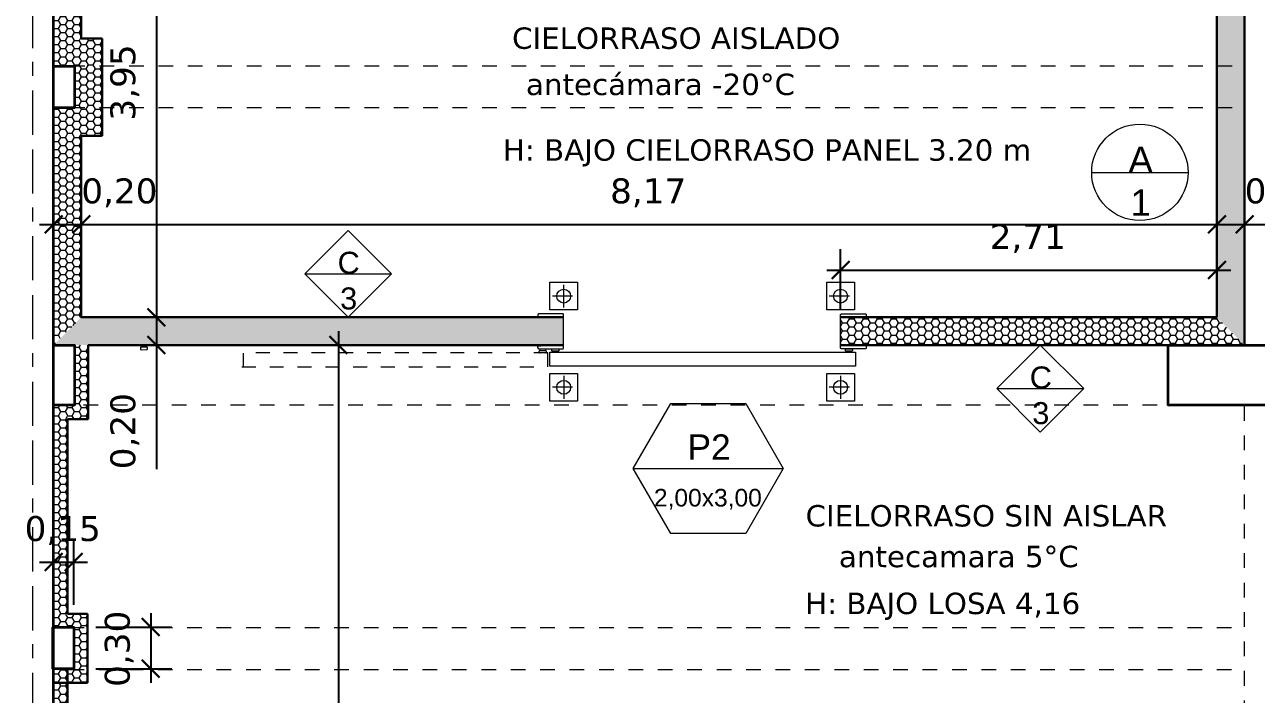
# Model space of a CAD drawing. Header units: metres. Extents: x -16.9 to 45.1, y -12.2 to 64.8.
# Drawn here: x -8.36 to 0.5, y 16.26 to 21.07 of the extents above; entities that cross this region are included whole.
import ezdxf

# ---------------------------------------------------------------- set-up
doc = ezdxf.new("R2010")
doc.units = ezdxf.units.M
doc.header["$LTSCALE"] = 0.508
doc.header["$PDMODE"] = 1
doc.header["$PDSIZE"] = -2
for name, pattern in [('STYLE_01', [0.41664, 0.20828, -0.20836]), ('STYLE_02', [0.694425, 0.48607, -0.208355]), ('STYLE_07', [1.875, 0.625, -0.20828, 0.625, -0.20836, 0.06943, -0.13893]), ('STYLE_11', [0.073819, 0.049213, -0.024606])]:
    doc.linetypes.add(name, pattern=pattern)
doc.layers.get('0').update_dxf_attribs({"lineweight": 18})
for name, color, linetype, lineweight in [('CARPINTERIA', 7, 'Continuous', 13), ('columnas HA', 7, 'Continuous', 35), ('Dimension', 7, 'Continuous', 5), ('Muro cont', 7, 'Continuous', 5), ('Muros', 7, 'Continuous', 35), ('None', 7, 'Continuous', 5), ('panel nuevo', 7, 'Continuous', 30), ('riel', 7, 'Continuous', 20), ('TEXTOTERMINACIONES', 7, 'Continuous', 20)]:
    doc.layers.add(name, color=color, linetype=linetype, lineweight=lineweight)
doc.styles.add('Arial', font='arial.ttf')
doc.styles.add('Verdana', font='verdana.ttf')
doc.dimstyles.new('personal', dxfattribs={"dimtxt": 0.227376, "dimasz": 0.179989, "dimexe": 0.15, "dimexo": 0.159, "dimgap": 0.001, "dimtad": 1, "dimzin": 3, "dimtxsty": 'Arial', "dimblk": 'VW_SLASH', "dimcen": 0, "dimdle": 0.001, "dimazin": 0, "dimtfac": 0.8, "dimtix": 1, "dimtmove": 0, "dimatfit": 0, "dimldrblk": 'VW_CONCAVEFILLED', "dimfxl": 0, "dimfrac": 2, "dimtolj": 1, "dimtzin": 3, "dimarcsym": 0})
pattern_1 = [(0, (0.94279, 11.969912), (0.05022949, 0.029000004), [0.03348633, -0.06697266]), (120, (0.94279, 11.969912), (-0.050229486, 0.029000014), [0.03348633, -0.06697266]), (60, (0.976275, 12.027912), (6e-09, 0.05800002), [0.03348633, -0.06697266])]

# ---------------------------------------------------------------- blocks, each defined once
blk = doc.blocks.new('*D138')
at = {"layer": 'Defpoints', "color": 0, "lineweight": 0, "transparency": 16777216}
for p in [(-8.005, 16.7434), (-7.45, 16.7434), (-8.005, 16.4434)]:
    blk.add_point(p, dxfattribs=at)
at = {"layer": 'Dimension', "color": 0, "lineweight": -2, "transparency": 16777216}
for p, q in [((-7.45, 16.8434), (-7.45, 16.7434)), ((-7.846, 16.7434), (-7.3, 16.7434)), ((-7.45, 16.7434), (-7.45, 16.4434)), ((-7.846, 16.4434), (-7.3, 16.4434)), ((-7.45, 16.4434), (-7.45, 16.3434))]:
    blk.add_line(p, q, dxfattribs=at)
at = {"layer": 'panel nuevo', "color": 0, "transparency": 16777216}
for points in [[(-7.5136, 16.8071), (-7.3864, 16.6798)], [(-7.3864, 16.3798), (-7.5136, 16.5071)]]:
    blk.add_lwpolyline(points, dxfattribs=at)
at = {"layer": 'Dimension', "color": 0, "transparency": 16777216, "insert": (-7.7813, 16.313), "char_height": 0.17942, "attachment_point": 1, "rotation": 90, "line_spacing_factor": 1.003239, "style": 'Verdana'}
blk.add_mtext('0,30', dxfattribs=at)
blk = doc.blocks.new('VW_CONCAVEFILLED')
at = {"linetype": 'ByBlock', "lineweight": 0}
blk.add_hatch(color=0, dxfattribs=at).paths.add_polyline_path([(-1.111, 0.298), (-1.079, 0.28), (-1.046, 0.263), (-1.013, 0.247), (-0.98, 0.231), (-0.947, 0.216), (-0.914, 0.201), (-0.88, 0.187), (-0.847, 0.173), (-0.813, 0.16), (-0.779, 0.147), (-0.745, 0.135), (-0.711, 0.123), (-0.677, 0.112), (-0.643, 0.101), (-0.608, 0.091), (-0.574, 0.082), (-0.539, 0.073), (-0.504, 0.064), (-0.469, 0.056), (-0.434, 0.049), (-0.398, 0.042), (-0.363, 0.035), (-0.327, 0.029), (-0.291, 0.024), (-0.255, 0.019), (-0.219, 0.015), (-0.183, 0.011), (-0.147, 0.008), (-0.11, 0.005), (-0.074, 0.003), (-0.037, 0.001), (0, 0), (-0.037, -0.001), (-0.074, -0.003), (-0.11, -0.005), (-0.147, -0.008), (-0.183, -0.011), (-0.219, -0.015), (-0.255, -0.019), (-0.291, -0.024), (-0.327, -0.029), (-0.363, -0.035), (-0.398, -0.042), (-0.434, -0.049), (-0.469, -0.056), (-0.504, -0.064), (-0.539, -0.073), (-0.574, -0.082), (-0.608, -0.091), (-0.643, -0.101), (-0.677, -0.112), (-0.711, -0.123), (-0.745, -0.135), (-0.779, -0.147), (-0.813, -0.16), (-0.847, -0.173), (-0.88, -0.187), (-0.914, -0.201), (-0.947, -0.216), (-0.98, -0.231), (-1.013, -0.247), (-1.046, -0.263), (-1.079, -0.28), (-1.111, -0.298), (-1.097, -0.282), (-1.085, -0.267), (-1.072, -0.25), (-1.061, -0.233), (-1.051, -0.215), (-1.041, -0.197), (-1.032, -0.179), (-1.024, -0.16), (-1.017, -0.141), (-1.011, -0.121), (-1.006, -0.101), (-1.001, -0.081), (-0.998, -0.061), (-0.996, -0.041), (-0.994, -0.02), (-0.994, 0), (-0.994, 0.02), (-0.996, 0.041), (-0.998, 0.061), (-1.001, 0.081), (-1.006, 0.101), (-1.011, 0.121), (-1.017, 0.141), (-1.024, 0.16), (-1.032, 0.179), (-1.041, 0.197), (-1.051, 0.215), (-1.061, 0.233), (-1.072, 0.25), (-1.085, 0.267), (-1.097, 0.282)])
at = {"layer": 'panel nuevo', "color": 0}
blk.add_lwpolyline([(-1.111, 0.298), (-1.079, 0.28), (-1.046, 0.263), (-1.013, 0.247), (-0.98, 0.231), (-0.947, 0.216), (-0.914, 0.201), (-0.88, 0.187), (-0.847, 0.173), (-0.813, 0.16), (-0.779, 0.147), (-0.745, 0.135), (-0.711, 0.123), (-0.677, 0.112), (-0.643, 0.101), (-0.608, 0.091), (-0.574, 0.082), (-0.539, 0.073), (-0.504, 0.064), (-0.469, 0.056), (-0.434, 0.049), (-0.398, 0.042), (-0.363, 0.035), (-0.327, 0.029), (-0.291, 0.024), (-0.255, 0.019), (-0.219, 0.015), (-0.183, 0.011), (-0.147, 0.008), (-0.11, 0.005), (-0.074, 0.003), (-0.037, 0.001), (0, 0), (-0.037, -0.001), (-0.074, -0.003), (-0.11, -0.005), (-0.147, -0.008), (-0.183, -0.011), (-0.219, -0.015), (-0.255, -0.019), (-0.291, -0.024), (-0.327, -0.029), (-0.363, -0.035), (-0.398, -0.042), (-0.434, -0.049), (-0.469, -0.056), (-0.504, -0.064), (-0.539, -0.073), (-0.574, -0.082), (-0.608, -0.091), (-0.643, -0.101), (-0.677, -0.112), (-0.711, -0.123), (-0.745, -0.135), (-0.779, -0.147), (-0.813, -0.16), (-0.847, -0.173), (-0.88, -0.187), (-0.914, -0.201), (-0.947, -0.216), (-0.98, -0.231), (-1.013, -0.247), (-1.046, -0.263), (-1.079, -0.28), (-1.111, -0.298), (-1.097, -0.282), (-1.085, -0.267), (-1.072, -0.25), (-1.061, -0.233), (-1.051, -0.215), (-1.041, -0.197), (-1.032, -0.179), (-1.024, -0.16), (-1.017, -0.141), (-1.011, -0.121), (-1.006, -0.101), (-1.001, -0.081), (-0.998, -0.061), (-0.996, -0.041), (-0.994, -0.02), (-0.994, 0), (-0.994, 0.02), (-0.996, 0.041), (-0.998, 0.061), (-1.001, 0.081), (-1.006, 0.101), (-1.011, 0.121), (-1.017, 0.141), (-1.024, 0.16), (-1.032, 0.179), (-1.041, 0.197), (-1.051, 0.215), (-1.061, 0.233), (-1.072, 0.25), (-1.085, 0.267), (-1.097, 0.282)], close=True, dxfattribs=at)
blk = doc.blocks.new('VW_SLASH')
at = {"color": 0, "linetype": 'ByBlock', "lineweight": -2}
blk.add_line((0, 0), (-1, 0), dxfattribs=at)
at = {"layer": 'panel nuevo', "color": 0}
blk.add_lwpolyline([(0.354, 0.354), (-0.354, -0.354)], dxfattribs=at)
blk = doc.blocks.new('*D139')
at = {"layer": 'Defpoints', "color": 0, "lineweight": 0, "transparency": 16777216}
for p in [(-8.15, 17.21), (-8.15, 16.7434), (-8.005, 16.7434)]:
    blk.add_point(p, dxfattribs=at)
at = {"layer": 'Dimension', "color": 0, "lineweight": -2, "transparency": 16777216}
for p, q in [((-8.15, 16.9024), (-8.15, 17.36)), ((-8.005, 16.9024), (-8.005, 17.36)), ((-8.25, 17.21), (-8.15, 17.21)), ((-8.15, 17.21), (-8.005, 17.21)), ((-8.005, 17.21), (-7.905, 17.21))]:
    blk.add_line(p, q, dxfattribs=at)
at = {"layer": 'panel nuevo', "color": 0, "transparency": 16777216}
for points in [[(-8.2136, 17.1464), (-8.0864, 17.2736)], [(-7.9414, 17.2736), (-8.0686, 17.1464)]]:
    blk.add_lwpolyline(points, dxfattribs=at)
at = {"layer": 'Dimension', "color": 0, "transparency": 16777216, "insert": (-8.3579, 17.5413), "char_height": 0.17942, "attachment_point": 1, "line_spacing_factor": 1.003239, "style": 'Verdana'}
blk.add_mtext('0,15', dxfattribs=at)
blk = doc.blocks.new('*D189')
at = {"layer": 'Defpoints', "color": 0, "lineweight": 0, "transparency": 16777216}
for p in [(-7.41, 22.92), (-7.24, 22.92), (-7.2, 18.97)]:
    blk.add_point(p, dxfattribs=at)
at = {"layer": 'Dimension', "color": 0, "lineweight": -2, "transparency": 16777216}
for p, q in [((-7.41, 23.02), (-7.41, 22.92)), ((-7.399, 22.92), (-7.56, 22.92)), ((-7.41, 22.92), (-7.41, 18.97)), ((-7.359, 18.97), (-7.56, 18.97)), ((-7.41, 18.97), (-7.41, 18.87))]:
    blk.add_line(p, q, dxfattribs=at)
at = {"layer": 'panel nuevo', "color": 0, "transparency": 16777216}
for points in [[(-7.4736, 22.9836), (-7.3464, 22.8564)], [(-7.3464, 18.9064), (-7.4736, 19.0336)]]:
    blk.add_lwpolyline(points, dxfattribs=at)
at = {"layer": 'Dimension', "color": 0, "transparency": 16777216, "insert": (-7.7413, 20.3842), "char_height": 0.17942, "attachment_point": 1, "rotation": 90, "line_spacing_factor": 1.003239, "style": 'Verdana'}
blk.add_mtext('3,95', dxfattribs=at)
blk = doc.blocks.new('*D190')
at = {"layer": 'Defpoints', "color": 0, "lineweight": 0, "transparency": 16777216}
for p in [(-7.41, 18.97), (-7.2, 18.97), (-7.3, 18.77)]:
    blk.add_point(p, dxfattribs=at)
at = {"layer": 'Dimension', "color": 0, "lineweight": -2, "transparency": 16777216}
for p, q in [((-7.41, 19.07), (-7.41, 18.97)), ((-7.359, 18.97), (-7.56, 18.97)), ((-7.41, 18.97), (-7.41, 18.77)), ((-7.459, 18.77), (-7.56, 18.77)), ((-7.41, 18.77), (-7.41, 18.67)), ((-7.41, 18.77), (-7.41, 17.8776))]:
    blk.add_line(p, q, dxfattribs=at)
at = {"layer": 'panel nuevo', "color": 0, "transparency": 16777216}
for points in [[(-7.4736, 19.0336), (-7.3464, 18.9064)], [(-7.3464, 18.7064), (-7.4736, 18.8336)]]:
    blk.add_lwpolyline(points, dxfattribs=at)
at = {"layer": 'Dimension', "color": 0, "transparency": 16777216, "insert": (-7.7413, 17.8776), "char_height": 0.17942, "attachment_point": 1, "rotation": 90, "line_spacing_factor": 1.003239, "style": 'Verdana'}
blk.add_mtext('0,20', dxfattribs=at)
blk = doc.blocks.new('*D191')
at = {"layer": 'Defpoints', "color": 0, "lineweight": 0, "transparency": 16777216}
for p in [(-8.15, 19.6375), (-7.95, 19.42), (-8.15, 19.36)]:
    blk.add_point(p, dxfattribs=at)
at = {"layer": 'Dimension', "color": 0, "lineweight": -2, "transparency": 16777216}
for p, q in [((-8.15, 19.519), (-8.15, 19.7875)), ((-7.95, 19.579), (-7.95, 19.7875)), ((-8.25, 19.6375), (-8.15, 19.6375)), ((-8.15, 19.6375), (-7.95, 19.6375)), ((-7.95, 19.6375), (-7.85, 19.6375)), ((-7.95, 19.6375), (-7.3892, 19.6375))]:
    blk.add_line(p, q, dxfattribs=at)
at = {"layer": 'panel nuevo', "color": 0, "transparency": 16777216}
for points in [[(-8.2136, 19.5739), (-8.0864, 19.7011)], [(-7.8864, 19.7011), (-8.0136, 19.5739)]]:
    blk.add_lwpolyline(points, dxfattribs=at)
at = {"layer": 'Dimension', "color": 0, "transparency": 16777216, "insert": (-7.95, 19.9688), "char_height": 0.17942, "attachment_point": 1, "line_spacing_factor": 1.003239, "style": 'Verdana'}
blk.add_mtext('0,20', dxfattribs=at)
blk = doc.blocks.new('*D192')
at = {"layer": 'Defpoints', "color": 0, "lineweight": 0, "transparency": 16777216}
for p in [(0.22, 19.745), (-7.95, 19.6375), (-7.95, 19.42)]:
    blk.add_point(p, dxfattribs=at)
at = {"layer": 'Dimension', "color": 0, "lineweight": -2, "transparency": 16777216}
for p, q in [((-7.95, 19.579), (-7.95, 19.7875)), ((-8.05, 19.6375), (-7.95, 19.6375)), ((-7.95, 19.6375), (0.22, 19.6375)), ((0.22, 19.6375), (0.32, 19.6375)), ((0.22, 19.586), (0.22, 19.4875))]:
    blk.add_line(p, q, dxfattribs=at)
at = {"layer": 'panel nuevo', "color": 0, "transparency": 16777216}
for points in [[(-8.0136, 19.5739), (-7.8864, 19.7011)], [(0.2836, 19.7011), (0.1564, 19.5739)]]:
    blk.add_lwpolyline(points, dxfattribs=at)
at = {"layer": 'Dimension', "color": 0, "transparency": 16777216, "insert": (-4.1454, 19.9688), "char_height": 0.17942, "attachment_point": 1, "line_spacing_factor": 1.003239, "style": 'Verdana'}
blk.add_mtext('8,17', dxfattribs=at)
blk = doc.blocks.new('*D193')
at = {"layer": 'Defpoints', "color": 0, "lineweight": 0, "transparency": 16777216}
for p in [(0.22, 19.745), (0.22, 19.6375), (0.42, 19.3)]:
    blk.add_point(p, dxfattribs=at)
at = {"layer": 'Dimension', "color": 0, "lineweight": -2, "transparency": 16777216}
for p, q in [((0.42, 19.459), (0.42, 19.7875)), ((0.12, 19.6375), (0.22, 19.6375)), ((0.22, 19.6375), (0.42, 19.6375)), ((0.22, 19.586), (0.22, 19.4875)), ((0.42, 19.6375), (0.52, 19.6375)), ((0.42, 19.6375), (0.9808, 19.6375))]:
    blk.add_line(p, q, dxfattribs=at)
at = {"layer": 'panel nuevo', "color": 0, "transparency": 16777216}
for points in [[(0.1564, 19.5739), (0.2836, 19.7011)], [(0.4836, 19.7011), (0.3564, 19.5739)]]:
    blk.add_lwpolyline(points, dxfattribs=at)
at = {"layer": 'Dimension', "color": 0, "transparency": 16777216, "insert": (0.42, 19.9688), "char_height": 0.17942, "attachment_point": 1, "line_spacing_factor": 1.003239, "style": 'Verdana'}
blk.add_mtext('0,20', dxfattribs=at)
blk = doc.blocks.new('*D194')
at = {"layer": 'Defpoints', "color": 0, "lineweight": 0, "transparency": 16777216}
for p in [(-6.1, 18.77), (-6.0075, 18.77), (-6.03, 13.0784)]:
    blk.add_point(p, dxfattribs=at)
at = {"layer": 'Dimension', "color": 0, "lineweight": -2, "transparency": 16777216}
for p, q in [((-6.1, 18.87), (-6.1, 18.77)), ((-6.1665, 18.77), (-6.25, 18.77)), ((-6.1, 18.77), (-6.1, 13.0784)), ((-6.189, 13.0784), (-6.25, 13.0784)), ((-6.1, 13.0784), (-6.1, 12.9784))]:
    blk.add_line(p, q, dxfattribs=at)
at = {"layer": 'panel nuevo', "color": 0, "transparency": 16777216}
for points in [[(-6.1636, 18.8336), (-6.0364, 18.7064)], [(-6.0364, 13.0148), (-6.1636, 13.1421)]]:
    blk.add_lwpolyline(points, dxfattribs=at)
at = {"layer": 'Dimension', "color": 0, "transparency": 16777216, "insert": (-6.4313, 15.6438), "char_height": 0.17942, "attachment_point": 1, "rotation": 90, "line_spacing_factor": 1.003239, "style": 'Verdana'}
blk.add_mtext('5,69', dxfattribs=at)
blk = doc.blocks.new('Group-28')
at = {"color": 0, "linetype": 'STYLE_11', "lineweight": 18}
for p, q in [((-7.5246, 18.7514), (-7.5246, 18.7425)), ((-7.4796, 18.7565), (-7.5196, 18.7564)), ((-7.5196, 18.7375), (-7.4796, 18.7376)), ((-7.4746, 18.7426), (-7.4746, 18.7515)), ((-4.5944, 18.7138), (-6.7944, 18.7138)), ((-6.7845, 18.7125), (-6.7844, 18.6125)), ((-4.6547, 18.7188), (-4.6547, 18.7277)), ((-4.6497, 18.7327), (-4.6097, 18.7327)), ((-4.6097, 18.7138), (-4.6497, 18.7138)), ((-4.6047, 18.7277), (-4.6047, 18.7188)), ((-4.5943, 18.6138), (-4.5944, 18.7138)), ((-6.7943, 18.6138), (-4.5943, 18.6138))]:
    blk.add_line(p, q, dxfattribs=at)
for centre, start, end in [((-7.5196, 18.7514), 90.04993, 180.04993), ((-7.5196, 18.7425), 180.04993, 270.04993), ((-7.4796, 18.7515), 0.04993, 90.04993), ((-7.4796, 18.7426), 270.04993, 0.04993), ((-4.6497, 18.7277), 90.04993, 180.04993), ((-4.6497, 18.7188), 180.04993, 270.04993), ((-4.6097, 18.7277), 0.04993, 90.04993), ((-4.6097, 18.7188), 270.04993, 0.04993)]:
    blk.add_arc(centre, 0.005, start, end, dxfattribs=at)
at = {"layer": 'CARPINTERIA', "color": 0, "linetype": 'Continuous'}
for p, q in [((-4.6651, 18.9892), (-4.6651, 18.9792)), ((-2.3022, 18.9892), (-2.3023, 18.9792)), ((-4.6651, 18.7494), (-4.6651, 18.7594))]:
    blk.add_line(p, q, dxfattribs=at)
at = {"layer": 'CARPINTERIA', "color": 0}
for p, q in [((-4.66, 18.9742), (-4.645, 18.9742)), ((-2.3073, 18.9742), (-2.3223, 18.9742)), ((-4.66, 18.7644), (-4.645, 18.7644)), ((-2.3223, 18.7742), (-2.3073, 18.7742)), ((-2.3023, 18.7692), (-2.3024, 18.7492))]:
    blk.add_line(p, q, dxfattribs=at)
at = {"layer": 'CARPINTERIA', "color": 0, "flags": 128}
for points in [[(-4.6599, 18.9942), (-4.6601, 18.9942), (-4.6602, 18.9942), (-4.6603, 18.9942), (-4.6604, 18.9942), (-4.6606, 18.9942), (-4.6607, 18.9942), (-4.6608, 18.9941), (-4.6609, 18.9941), (-4.661, 18.994), (-4.6612, 18.994), (-4.6613, 18.9939), (-4.6614, 18.9939), (-4.6615, 18.9938), (-4.6616, 18.9938), (-4.6617, 18.9937), (-4.6619, 18.9936), (-4.662, 18.9935), (-4.6621, 18.9934), (-4.6622, 18.9934), (-4.6623, 18.9933), (-4.6624, 18.9932), (-4.6625, 18.9931), (-4.6626, 18.993), (-4.6627, 18.9928), (-4.6628, 18.9927), (-4.6629, 18.9926), (-4.663, 18.9925), (-4.6631, 18.9924), (-4.6632, 18.9922), (-4.6633, 18.9921), (-4.6634, 18.9919), (-4.6635, 18.9918), (-4.6636, 18.9917), (-4.6636, 18.9915), (-4.6637, 18.9914), (-4.6638, 18.9912), (-4.6639, 18.991), (-4.664, 18.9909), (-4.664, 18.9907), (-4.6641, 18.9905), (-4.6642, 18.9904), (-4.6642, 18.9902), (-4.6643, 18.99), (-4.6643, 18.9898), (-4.6644, 18.9897), (-4.6645, 18.9895), (-4.6645, 18.9893), (-4.6646, 18.9891), (-4.6646, 18.9889), (-4.6646, 18.9887), (-4.6647, 18.9885), (-4.6647, 18.9883), (-4.6648, 18.9881), (-4.6648, 18.9879), (-4.6648, 18.9877), (-4.6648, 18.9875), (-4.6649, 18.9873), (-4.6649, 18.9871), (-4.6649, 18.9869), (-4.6649, 18.9867), (-4.6649, 18.9865), (-4.6649, 18.9863), (-4.6649, 18.9861), (-4.6649, 18.9859)], [(-4.6649, 18.7526), (-4.6649, 18.7524), (-4.6649, 18.7522), (-4.6649, 18.752), (-4.6649, 18.7518), (-4.6649, 18.7516), (-4.6649, 18.7514), (-4.6649, 18.7511), (-4.6648, 18.7509), (-4.6648, 18.7507), (-4.6648, 18.7505), (-4.6648, 18.7504), (-4.6647, 18.7502), (-4.6647, 18.75), (-4.6646, 18.7498), (-4.6646, 18.7496), (-4.6646, 18.7494), (-4.6645, 18.7492), (-4.6645, 18.749), (-4.6644, 18.7488), (-4.6643, 18.7486), (-4.6643, 18.7485), (-4.6642, 18.7483), (-4.6642, 18.7481), (-4.6641, 18.7479), (-4.664, 18.7478), (-4.664, 18.7476), (-4.6639, 18.7474), (-4.6638, 18.7473), (-4.6637, 18.7471), (-4.6636, 18.747), (-4.6636, 18.7468), (-4.6635, 18.7467), (-4.6634, 18.7465), (-4.6633, 18.7464), (-4.6632, 18.7463), (-4.6631, 18.7461), (-4.663, 18.746), (-4.6629, 18.7459), (-4.6628, 18.7458), (-4.6627, 18.7456), (-4.6626, 18.7455), (-4.6625, 18.7454), (-4.6624, 18.7453), (-4.6623, 18.7452), (-4.6622, 18.7451), (-4.6621, 18.745), (-4.662, 18.745), (-4.6619, 18.7449), (-4.6617, 18.7448), (-4.6616, 18.7447), (-4.6615, 18.7447), (-4.6614, 18.7446), (-4.6613, 18.7445), (-4.6612, 18.7445), (-4.661, 18.7444), (-4.6609, 18.7444), (-4.6608, 18.7444), (-4.6607, 18.7443), (-4.6606, 18.7443), (-4.6604, 18.7443), (-4.6603, 18.7443), (-4.6602, 18.7443), (-4.6601, 18.7442), (-4.6599, 18.7442), (-4.485, 18.7442), (-4.4849, 18.7442), (-4.4848, 18.7443), (-4.4846, 18.7443), (-4.4845, 18.7443), (-4.4844, 18.7443), (-4.4843, 18.7443), (-4.4841, 18.7444), (-4.484, 18.7444), (-4.4839, 18.7444), (-4.4838, 18.7445), (-4.4837, 18.7445), (-4.4835, 18.7446), (-4.4834, 18.7447), (-4.4833, 18.7447), (-4.4832, 18.7448), (-4.4831, 18.7449), (-4.483, 18.745), (-4.4829, 18.745), (-4.4828, 18.7451), (-4.4826, 18.7452), (-4.4825, 18.7453), (-4.4824, 18.7454), (-4.4823, 18.7455), (-4.4822, 18.7456), (-4.4821, 18.7458), (-4.482, 18.7459), (-4.4819, 18.746), (-4.4818, 18.7461), (-4.4817, 18.7463), (-4.4816, 18.7464), (-4.4816, 18.7465), (-4.4815, 18.7467), (-4.4814, 18.7468), (-4.4813, 18.747), (-4.4812, 18.7471), (-4.4811, 18.7473), (-4.4811, 18.7474), (-4.481, 18.7476), (-4.4809, 18.7478), (-4.4808, 18.7479), (-4.4808, 18.7481), (-4.4807, 18.7483), (-4.4806, 18.7485), (-4.4806, 18.7486), (-4.4805, 18.7488), (-4.4805, 18.749), (-4.4804, 18.7492), (-4.4804, 18.7494), (-4.4803, 18.7496), (-4.4803, 18.7498), (-4.4803, 18.75), (-4.4802, 18.7502), (-4.4802, 18.7504), (-4.4801, 18.7505), (-4.4801, 18.7507), (-4.4801, 18.7509), (-4.4801, 18.7511), (-4.4801, 18.7514), (-4.48, 18.7516), (-4.48, 18.7518), (-4.48, 18.752), (-4.48, 18.7522), (-4.48, 18.7524), (-4.48, 18.7526), (-4.48, 18.9859), (-4.48, 18.9861), (-4.48, 18.9863), (-4.48, 18.9865), (-4.48, 18.9867), (-4.48, 18.9869), (-4.4801, 18.9871), (-4.4801, 18.9873), (-4.4801, 18.9875), (-4.4801, 18.9877), (-4.4801, 18.9879), (-4.4802, 18.9881), (-4.4802, 18.9883), (-4.4803, 18.9885), (-4.4803, 18.9887), (-4.4803, 18.9889), (-4.4804, 18.9891), (-4.4804, 18.9893), (-4.4805, 18.9895), (-4.4805, 18.9897), (-4.4806, 18.9898), (-4.4806, 18.99), (-4.4807, 18.9902), (-4.4808, 18.9904), (-4.4808, 18.9905), (-4.4809, 18.9907), (-4.481, 18.9909), (-4.4811, 18.991), (-4.4811, 18.9912), (-4.4812, 18.9914), (-4.4813, 18.9915), (-4.4814, 18.9917), (-4.4815, 18.9918), (-4.4816, 18.9919), (-4.4816, 18.9921), (-4.4817, 18.9922), (-4.4818, 18.9924), (-4.4819, 18.9925), (-4.482, 18.9926), (-4.4821, 18.9927), (-4.4822, 18.9928), (-4.4823, 18.993), (-4.4824, 18.9931), (-4.4825, 18.9932), (-4.4826, 18.9933), (-4.4828, 18.9934), (-4.4829, 18.9934), (-4.483, 18.9935), (-4.4831, 18.9936), (-4.4832, 18.9937), (-4.4833, 18.9938), (-4.4834, 18.9938), (-4.4835, 18.9939), (-4.4837, 18.9939), (-4.4838, 18.994), (-4.4839, 18.994), (-4.484, 18.9941), (-4.4841, 18.9941), (-4.4843, 18.9942), (-4.4844, 18.9942), (-4.4845, 18.9942), (-4.4846, 18.9942), (-4.4848, 18.9942), (-4.4849, 18.9942), (-4.485, 18.9942), (-4.6599, 18.9942)], [(-2.3024, 18.7526), (-2.3024, 18.7524), (-2.3024, 18.7522), (-2.3024, 18.752), (-2.3024, 18.7518), (-2.3024, 18.7516), (-2.3024, 18.7514), (-2.3024, 18.7511), (-2.3025, 18.7509), (-2.3025, 18.7507), (-2.3025, 18.7505), (-2.3025, 18.7504), (-2.3026, 18.7502), (-2.3026, 18.75), (-2.3027, 18.7498), (-2.3027, 18.7496), (-2.3027, 18.7494), (-2.3028, 18.7492), (-2.3028, 18.749), (-2.3029, 18.7488), (-2.303, 18.7486), (-2.303, 18.7485), (-2.3031, 18.7483), (-2.3031, 18.7481), (-2.3032, 18.7479), (-2.3033, 18.7478), (-2.3033, 18.7476), (-2.3034, 18.7474), (-2.3035, 18.7473), (-2.3036, 18.7471), (-2.3037, 18.747), (-2.3037, 18.7468), (-2.3038, 18.7467), (-2.3039, 18.7465), (-2.304, 18.7464), (-2.3041, 18.7463), (-2.3042, 18.7461), (-2.3043, 18.746), (-2.3044, 18.7459), (-2.3045, 18.7458), (-2.3046, 18.7456), (-2.3047, 18.7455), (-2.3048, 18.7454), (-2.3049, 18.7453), (-2.305, 18.7452), (-2.3051, 18.7451), (-2.3052, 18.745), (-2.3053, 18.745), (-2.3055, 18.7449), (-2.3056, 18.7448), (-2.3057, 18.7447), (-2.3058, 18.7447), (-2.3059, 18.7446), (-2.306, 18.7445), (-2.3061, 18.7445), (-2.3063, 18.7444), (-2.3064, 18.7444), (-2.3065, 18.7444), (-2.3066, 18.7443), (-2.3068, 18.7443), (-2.3069, 18.7443), (-2.307, 18.7443), (-2.3071, 18.7443), (-2.3072, 18.7442), (-2.3074, 18.7442), (-2.4823, 18.7442), (-2.4824, 18.7442), (-2.4825, 18.7443), (-2.4827, 18.7443), (-2.4828, 18.7443), (-2.4829, 18.7443), (-2.483, 18.7443), (-2.4832, 18.7444), (-2.4833, 18.7444), (-2.4834, 18.7444), (-2.4835, 18.7445), (-2.4836, 18.7445), (-2.4838, 18.7446), (-2.4839, 18.7447), (-2.484, 18.7447), (-2.4841, 18.7448), (-2.4842, 18.7449), (-2.4843, 18.745), (-2.4844, 18.745), (-2.4846, 18.7451), (-2.4847, 18.7452), (-2.4848, 18.7453), (-2.4849, 18.7454), (-2.485, 18.7455), (-2.4851, 18.7456), (-2.4852, 18.7458), (-2.4853, 18.7459), (-2.4854, 18.746), (-2.4855, 18.7461), (-2.4856, 18.7463), (-2.4857, 18.7464), (-2.4858, 18.7465), (-2.4858, 18.7467), (-2.4859, 18.7468), (-2.486, 18.747), (-2.4861, 18.7471), (-2.4862, 18.7473), (-2.4862, 18.7474), (-2.4863, 18.7476), (-2.4864, 18.7478), (-2.4865, 18.7479), (-2.4865, 18.7481), (-2.4866, 18.7483), (-2.4867, 18.7485), (-2.4867, 18.7486), (-2.4868, 18.7488), (-2.4868, 18.749), (-2.4869, 18.7492), (-2.4869, 18.7494), (-2.487, 18.7496), (-2.487, 18.7498), (-2.4871, 18.75), (-2.4871, 18.7502), (-2.4871, 18.7504), (-2.4872, 18.7505), (-2.4872, 18.7507), (-2.4872, 18.7509), (-2.4872, 18.7511), (-2.4872, 18.7514), (-2.4873, 18.7516), (-2.4873, 18.7518), (-2.4873, 18.752), (-2.4873, 18.7522), (-2.4873, 18.7524), (-2.4873, 18.7526), (-2.4873, 18.9859), (-2.4873, 18.9861), (-2.4873, 18.9863), (-2.4873, 18.9865), (-2.4873, 18.9867), (-2.4873, 18.9869), (-2.4872, 18.9871), (-2.4872, 18.9873), (-2.4872, 18.9875), (-2.4872, 18.9877), (-2.4872, 18.9879), (-2.4871, 18.9881), (-2.4871, 18.9883), (-2.4871, 18.9885), (-2.487, 18.9887), (-2.487, 18.9889), (-2.4869, 18.9891), (-2.4869, 18.9893), (-2.4868, 18.9895), (-2.4868, 18.9897), (-2.4867, 18.9898), (-2.4867, 18.99), (-2.4866, 18.9902), (-2.4865, 18.9904), (-2.4865, 18.9905), (-2.4864, 18.9907), (-2.4863, 18.9909), (-2.4862, 18.991), (-2.4862, 18.9912), (-2.4861, 18.9914), (-2.486, 18.9915), (-2.4859, 18.9917), (-2.4858, 18.9918), (-2.4858, 18.9919), (-2.4857, 18.9921), (-2.4856, 18.9922), (-2.4855, 18.9924), (-2.4854, 18.9925), (-2.4853, 18.9926), (-2.4852, 18.9927), (-2.4851, 18.9928), (-2.485, 18.993), (-2.4849, 18.9931), (-2.4848, 18.9932), (-2.4847, 18.9933), (-2.4846, 18.9934), (-2.4844, 18.9934), (-2.4843, 18.9935), (-2.4842, 18.9936), (-2.4841, 18.9937), (-2.484, 18.9938), (-2.4839, 18.9938), (-2.4838, 18.9939), (-2.4836, 18.9939), (-2.4835, 18.994), (-2.4834, 18.994), (-2.4833, 18.9941), (-2.4832, 18.9941), (-2.483, 18.9942), (-2.4829, 18.9942), (-2.4828, 18.9942), (-2.4827, 18.9942), (-2.4825, 18.9942), (-2.4824, 18.9942), (-2.4823, 18.9942), (-2.3074, 18.9942)], [(-2.3074, 18.9942), (-2.3072, 18.9942), (-2.3071, 18.9942), (-2.307, 18.9942), (-2.3069, 18.9942), (-2.3068, 18.9942), (-2.3066, 18.9942), (-2.3065, 18.9941), (-2.3064, 18.9941), (-2.3063, 18.994), (-2.3061, 18.994), (-2.306, 18.9939), (-2.3059, 18.9939), (-2.3058, 18.9938), (-2.3057, 18.9938), (-2.3056, 18.9937), (-2.3055, 18.9936), (-2.3053, 18.9935), (-2.3052, 18.9934), (-2.3051, 18.9934), (-2.305, 18.9933), (-2.3049, 18.9932), (-2.3048, 18.9931), (-2.3047, 18.993), (-2.3046, 18.9928), (-2.3045, 18.9927), (-2.3044, 18.9926), (-2.3043, 18.9925), (-2.3042, 18.9924), (-2.3041, 18.9922), (-2.304, 18.9921), (-2.3039, 18.9919), (-2.3038, 18.9918), (-2.3037, 18.9917), (-2.3037, 18.9915), (-2.3036, 18.9914), (-2.3035, 18.9912), (-2.3034, 18.991), (-2.3033, 18.9909), (-2.3033, 18.9907), (-2.3032, 18.9905), (-2.3031, 18.9904), (-2.3031, 18.9902), (-2.303, 18.99), (-2.303, 18.9898), (-2.3029, 18.9897), (-2.3028, 18.9895), (-2.3028, 18.9893), (-2.3027, 18.9891), (-2.3027, 18.9889), (-2.3027, 18.9887), (-2.3026, 18.9885), (-2.3026, 18.9883), (-2.3025, 18.9881), (-2.3025, 18.9879), (-2.3025, 18.9877), (-2.3025, 18.9875), (-2.3024, 18.9873), (-2.3024, 18.9871), (-2.3024, 18.9869), (-2.3024, 18.9867), (-2.3024, 18.9865), (-2.3024, 18.9863), (-2.3024, 18.9861), (-2.3024, 18.9859)]]:
    blk.add_lwpolyline(points, dxfattribs=at)
at = {"layer": 'CARPINTERIA', "color": 0}
blk.add_lwpolyline([(-4.58, 18.72), (-2.38, 18.72), (-2.38, 18.62), (-4.58, 18.62)], close=True, dxfattribs=at)
at = {"layer": 'CARPINTERIA', "color": 0, "flags": 128}
for points in [[(-4.5648, 18.7378, -0.414214), (-4.5598, 18.7428), (-4.5199, 18.7428, -0.414214), (-4.5149, 18.7378), (-4.5149, 18.7313, -0.414214), (-4.5199, 18.7263), (-4.5598, 18.7263, -0.414214), (-4.5648, 18.7313)], [(-2.4525, 18.7378, -0.414214), (-2.4475, 18.7428), (-2.4075, 18.7428, -0.414214), (-2.4025, 18.7378), (-2.4025, 18.7313, -0.414214), (-2.4075, 18.7263), (-2.4475, 18.7263, -0.414214), (-2.4525, 18.7313)]]:
    blk.add_lwpolyline(points, format="xyb", close=True, dxfattribs=at)
at = {"layer": 'CARPINTERIA', "color": 0}
for centre, start, end in [((-4.6601, 18.9792), 180.04993, 270.04993), ((-2.3073, 18.9792), 269.95007, 359.95007), ((-4.6601, 18.7594), 89.95007, 179.95007), ((-2.3073, 18.7692), 359.95007, 89.95007)]:
    blk.add_arc(centre, 0.005, start, end, dxfattribs=at)
blk = doc.blocks.new('Group-29')
at = {"layer": 'riel', "color": 0}
for p, q in [((-2.4873, 19.0397), (-2.4873, 19.2047)), ((-2.4237, 19.1228), (-2.5687, 19.1228))]:
    blk.add_line(p, q, dxfattribs=at)
blk.add_lwpolyline([(-2.5873, 19.2228), (-2.3873, 19.2228), (-2.3873, 19.0228), (-2.5873, 19.0228)], close=True, dxfattribs=at)
blk.add_circle((-2.4873, 19.1228), 0.05, dxfattribs=at)
blk = doc.blocks.new('Group-30')
at = {"layer": 'riel', "color": 0}
for p, q in [((-4.4793, 19.0397), (-4.4793, 19.2047)), ((-4.4157, 19.1228), (-4.5607, 19.1228))]:
    blk.add_line(p, q, dxfattribs=at)
blk.add_lwpolyline([(-4.5793, 19.2228), (-4.3793, 19.2228), (-4.3793, 19.0228), (-4.5793, 19.0228)], close=True, dxfattribs=at)
blk.add_circle((-4.4793, 19.1228), 0.05, dxfattribs=at)
blk = doc.blocks.new('Group-31')
at = {"layer": 'TEXTOTERMINACIONES', "color": 0}
blk.add_lwpolyline([(-3.9791, 17.8827), (-3.7091, 18.3503), (-3.1691, 18.3503), (-2.8991, 17.8827), (-3.1691, 17.415), (-3.7091, 17.415)], close=True, dxfattribs=at)
blk = doc.blocks.new('Group-32')
at = {"layer": 'riel', "color": 0}
for p, q in [((-2.4873, 18.55), (-2.4873, 18.385)), ((-2.4237, 18.4669), (-2.5687, 18.4669))]:
    blk.add_line(p, q, dxfattribs=at)
blk.add_lwpolyline([(-2.5873, 18.5669), (-2.3873, 18.5669), (-2.3873, 18.3669), (-2.5873, 18.3669)], close=True, dxfattribs=at)
blk.add_circle((-2.4873, 18.4669), 0.05, dxfattribs=at)
blk = doc.blocks.new('Group-33')
at = {"layer": 'riel', "color": 0}
for p, q in [((-4.4793, 18.55), (-4.4793, 18.385)), ((-4.4157, 18.4669), (-4.5607, 18.4669))]:
    blk.add_line(p, q, dxfattribs=at)
blk.add_lwpolyline([(-4.5793, 18.5669), (-4.3793, 18.5669), (-4.3793, 18.3669), (-4.5793, 18.3669)], close=True, dxfattribs=at)
blk.add_circle((-4.4793, 18.4669), 0.05, dxfattribs=at)
blk = doc.blocks.new('*D249')
at = {"layer": 'Defpoints', "color": 0, "lineweight": 0, "transparency": 16777216}
for p in [(-2.4873, 19.31), (0.22, 18.97), (-2.4873, 18.8692)]:
    blk.add_point(p, dxfattribs=at)
at = {"layer": 'Dimension', "color": 0, "lineweight": -2, "transparency": 16777216}
for p, q in [((-2.4873, 19.0282), (-2.4873, 19.46)), ((0.22, 19.129), (0.22, 19.46)), ((-2.5873, 19.31), (-2.4873, 19.31)), ((-2.4873, 19.31), (0.22, 19.31)), ((0.22, 19.31), (0.32, 19.31))]:
    blk.add_line(p, q, dxfattribs=at)
at = {"layer": 'panel nuevo', "color": 0, "transparency": 16777216}
for points in [[(-2.5509, 19.2464), (-2.4237, 19.3736)], [(0.2836, 19.3736), (0.1564, 19.2464)]]:
    blk.add_lwpolyline(points, dxfattribs=at)
at = {"layer": 'Dimension', "color": 0, "transparency": 16777216, "insert": (-1.4141, 19.6413), "char_height": 0.17942, "attachment_point": 1, "line_spacing_factor": 1.003239, "style": 'Verdana'}
blk.add_mtext('2,71', dxfattribs=at)

msp = doc.modelspace()

# ---------------------------------------------------------------- hatches: boundary and pattern name
at = {"layer": 'panel nuevo', "linetype": 'Continuous', "lineweight": 9}
h = msp.add_hatch(dxfattribs=at)
h.set_pattern_fill('HONEY', style=0, pattern_type=2)
h.set_pattern_definition(pattern_1)
h.paths.add_polyline_path([(-7.95, 20.975), (-8.15, 20.775), (-8.15, 22.4884), (-7.95, 22.2884)])
h = msp.add_hatch(dxfattribs=at)
h.set_pattern_fill('HONEY', style=0, pattern_type=2)
h.set_pattern_definition(pattern_1)
h.paths.add_polyline_path([(0.42, 18.77), (0.22, 18.97), (0.22, 22.2884), (0.42, 22.4884)])
h = msp.add_hatch(dxfattribs=at)
h.set_pattern_fill('HONEY', style=0, pattern_type=2)
h.set_pattern_definition(pattern_1)
h.paths.add_polyline_path([(-7.8003, 20.975), (-8.0003, 20.775), (-8.15, 20.775), (-7.95, 20.975)])
h = msp.add_hatch(dxfattribs=at)
h.set_pattern_fill('HONEY', style=0, pattern_type=2)
h.set_pattern_definition(pattern_1)
h.paths.add_polyline_path([(-7.8003, 20.275), (-8.0003, 20.475), (-8.0003, 20.775), (-7.8003, 20.975)])
h = msp.add_hatch(dxfattribs=at)
h.set_pattern_fill('HONEY', style=0, pattern_type=2)
h.set_pattern_definition(pattern_1)
h.paths.add_polyline_path([(-7.95, 18.97), (-8.15, 18.77), (-8.15, 20.475), (-7.95, 20.275)])
h = msp.add_hatch(dxfattribs=at)
h.set_pattern_fill('HONEY', style=0, pattern_type=2)
h.set_pattern_definition(pattern_1)
h.paths.add_polyline_path([(-7.95, 20.275), (-8.15, 20.475), (-8.0003, 20.475), (-7.8003, 20.275)])
h = msp.add_hatch(dxfattribs=at)
h.set_pattern_fill('HONEY', style=0, pattern_type=2)
h.set_pattern_definition(pattern_1)
h.paths.add_polyline_path([(-4.48, 18.97), (-4.48, 18.77), (-8.15, 18.77), (-7.95, 18.97)])
h = msp.add_hatch(dxfattribs=at)
h.set_pattern_fill('HONEY', style=0, pattern_type=2)
h.set_pattern_definition(pattern_1)
h.paths.add_polyline_path([(0.22, 18.97), (0.42, 18.77), (-2.4873, 18.77), (-2.4873, 18.97)])
h = msp.add_hatch(dxfattribs=at)
h.set_pattern_fill('HONEY', style=0, pattern_type=2)
h.set_pattern_definition(pattern_1)
h.paths.add_polyline_path([(-7.9, 18.2384), (-8, 18.3384), (-8, 18.77), (-7.9, 18.77)])
h = msp.add_hatch(dxfattribs=at)
h.set_pattern_fill('HONEY', style=0, pattern_type=2)
h.set_pattern_definition(pattern_1)
h.paths.add_polyline_path([(-8.05, 16.8392), (-8.15, 16.7392), (-8.15, 18.3384), (-8.05, 18.3384)])
h = msp.add_hatch(dxfattribs=at)
h.set_pattern_fill('HONEY', style=0, pattern_type=2)
h.set_pattern_definition(pattern_1)
h.paths.add_polyline_path([(-8.05, 18.2384), (-8.05, 18.3384), (-8, 18.3384), (-7.9, 18.2384)])
h = msp.add_hatch(dxfattribs=at)
h.set_pattern_fill('HONEY', style=0, pattern_type=2)
h.set_pattern_definition(pattern_1)
h.paths.add_polyline_path([(-7.905, 16.8392), (-8.005, 16.7392), (-8.15, 16.7392), (-8.05, 16.8392)])
h = msp.add_hatch(dxfattribs=at)
h.set_pattern_fill('HONEY', style=0, pattern_type=2)
h.set_pattern_definition(pattern_1)
h.paths.add_polyline_path([(-7.905, 16.3434), (-8.005, 16.4434), (-8.005, 16.7392), (-7.905, 16.8392)])
h = msp.add_hatch(dxfattribs=at)
h.set_pattern_fill('HONEY', style=0, pattern_type=2)
h.set_pattern_definition(pattern_1)
h.paths.add_polyline_path([(-8.05, 14.94), (-8.15, 14.84), (-8.15, 16.4434), (-8.05, 16.4434)])
h = msp.add_hatch(dxfattribs=at)
h.set_pattern_fill('HONEY', style=0, pattern_type=2)
h.set_pattern_definition(pattern_1)
h.paths.add_polyline_path([(-8.15, 16.3434), (-8.15, 16.4434), (-8.005, 16.4434), (-7.905, 16.3434)])

# ---------------------------------------------------------------- linework, layer by layer
at = {"layer": 'columnas HA'}
for points in [[(-8.1503, 20.775), (-8.0003, 20.775), (-8.0003, 20.475), (-8.1503, 20.475)], [(-8.15, 18.77), (-8, 18.77), (-8, 18.3384), (-8.15, 18.3384)], [(-0.13, 18.77), (0.72, 18.77), (0.72, 18.3384), (-0.13, 18.3384)], [(-8.155, 16.7434), (-8.005, 16.7434), (-8.005, 16.4434), (-8.155, 16.4434)]]:
    msp.add_lwpolyline(points, close=True, dxfattribs=at)
at = {"layer": 'Muros'}
msp.add_line((-8.15, -8.0562), (-8.15, 43.61), dxfattribs=at)
at = {"layer": 'None', "linetype": 'STYLE_07', "lineweight": 5}
msp.add_line((-8.3, -8.4), (-8.3, 44.36), dxfattribs=at)
at = {"layer": 'None', "linetype": 'STYLE_02', "lineweight": 5}
msp.add_line((0.42, 18.77), (0.42, 22.4884), dxfattribs=at)
at = {"layer": 'None', "linetype": 'STYLE_01', "lineweight": 5}
for p, q in [((-8.0303, 20.7792), (0.4197, 20.7792)), ((-8.0303, 20.4792), (0.3897, 20.4792)), ((8.68, 18.3384), (-8.15, 18.3384)), ((0.42, 14.84), (0.42, 18.3384)), ((-8.035, 16.7392), (0.385, 16.7392)), ((-8.035, 16.4392), (0.415, 16.4392))]:
    msp.add_line(p, q, dxfattribs=at)
at = {"layer": 'panel nuevo'}
for p, q in [((-8.15, 20.775), (-8.15, 22.4884)), ((0.42, 18.77), (0.42, 22.4884)), ((-7.95, 20.975), (-7.95, 22.2884)), ((0.22, 18.97), (0.22, 22.2884)), ((-7.8003, 20.975), (-7.95, 20.975)), ((-7.8003, 20.275), (-7.8003, 20.975)), ((-8.0003, 20.775), (-8.15, 20.775)), ((-8.0003, 20.475), (-8.0003, 20.775)), ((-8.15, 18.77), (-8.15, 20.475)), ((-8.15, 20.475), (-8.0003, 20.475)), ((-7.95, 18.97), (-7.95, 20.275)), ((-7.95, 20.275), (-7.8003, 20.275)), ((-4.48, 18.97), (-7.95, 18.97)), ((0.22, 18.97), (-2.4873, 18.97)), ((-8, 18.77), (-8.15, 18.77)), ((-8, 18.3384), (-8, 18.77)), ((-7.9, 18.2384), (-7.9, 18.77)), ((-4.48, 18.77), (-7.9, 18.77)), ((0.42, 18.77), (-2.4873, 18.77)), ((-8.15, 16.7392), (-8.15, 18.3384)), ((-8.05, 18.3384), (-8, 18.3384)), ((-8.05, 16.8392), (-8.05, 18.2384)), ((-8.05, 18.2384), (-7.9, 18.2384)), ((-7.905, 16.8392), (-8.05, 16.8392)), ((-7.905, 16.3434), (-7.905, 16.8392)), ((-8.005, 16.7392), (-8.15, 16.7392)), ((-8.005, 16.4434), (-8.005, 16.7392)), ((-8.15, 14.84), (-8.15, 16.4434)), ((-8.15, 16.4434), (-8.005, 16.4434)), ((-8.05, 14.94), (-8.05, 16.4434)), ((-8.15, 16.3434), (-7.905, 16.3434))]:
    msp.add_line(p, q, dxfattribs=at)
at = {"layer": 'TEXTOTERMINACIONES'}
for p, q in [((-0.6806, 20.0124), (0.0127, 20.0124)), ((-6.3423, 19.2823), (-5.7177, 19.2823)), ((-1.3623, 18.4577), (-0.7377, 18.4577)), ((-3.9791, 17.8827), (-2.8995, 17.8827))]:
    msp.add_line(p, q, dxfattribs=at)
at = {"layer": 'TEXTOTERMINACIONES', "flags": 128}
for points in [[(-5.7177, 19.2823), (-6.03, 19.5945), (-6.3423, 19.2823), (-6.03, 18.97)], [(-0.7377, 18.4577), (-1.05, 18.77), (-1.3623, 18.4577), (-1.05, 18.1455)]]:
    msp.add_lwpolyline(points, close=True, dxfattribs=at)
at = {"layer": 'TEXTOTERMINACIONES'}
msp.add_circle((-0.334, 20.0124), 0.3466, dxfattribs=at)

# ---------------------------------------------------------------- block references
at = {"layer": 'Muro cont'}
msp.add_blockref('Group-28', (0, 0), dxfattribs=at)
at = {"layer": 'None'}
for name in ['Group-30', 'Group-29', 'Group-33', 'Group-32']:
    msp.add_blockref(name, (0, 0), dxfattribs=at)
at = {"layer": 'TEXTOTERMINACIONES'}
msp.add_blockref('Group-31', (0, 0), dxfattribs=at)

# ---------------------------------------------------------------- texts
at = {"layer": 'None', "char_height": 0.153789, "attachment_point": 1, "style": 'Verdana'}
for s, insert, line_spacing_factor in [('CIELORRASO AISLADO', (-4.8509, 21.054), 1.007268), ('antecámara -20°C', (-4.7509, 20.7218), 1.007268), ('H: BAJO CIELORRASO PANEL 3.20 m', (-4.9171, 20.2502), 1.007268), ('CIELORRASO SIN AISLAR', (-2.7391, 17.6202), 1.007268), ('antecamara 5°C', (-2.4994, 17.3276), 1.007268), ('H: BAJO LOSA 4,16', (-2.7428, 16.9902), 1.003239)]:
    msp.add_mtext(s, dxfattribs=dict(at, insert=insert, line_spacing_factor=line_spacing_factor))
at = {"layer": 'TEXTOTERMINACIONES', "attachment_point": 8, "line_spacing_factor": 0.96736, "style": 'Arial'}
for s, insert, char_height in [('A', (-0.3284, 20.0079), 0.1897), ('1', (-0.3284, 19.6997), 0.1897), ('C', (-6.0265, 19.281), 0.1581), ('3', (-6.0265, 19.0245), 0.1581), ('C', (-1.0465, 18.4565), 0.1581), ('3', (-1.0465, 18.2), 0.1581), ('P2', (-3.4332, 17.9464), 0.1819), ('2,00x3,00', (-3.442, 17.5865), 0.1265)]:
    msp.add_mtext(s, dxfattribs=dict(at, insert=insert, char_height=char_height))

# ---------------------------------------------------------------- dimensions: what is measured, and where the dimension line sits
at = {"layer": 'Dimension'}
for base, p1, p2, override, picture, middle in [((-7.41, 22.92), (-7.2, 18.97), (-7.24, 22.92), {"dimtxt": 0.179421, "dimgap": 0.1, "dimpost": '<>', "dimtxsty": 'Verdana', "dimtmove": 2}, '*D189', (-7.51, 20.6646)), ((-7.41, 18.97), (-7.3, 18.77), (-7.2, 18.97), {"dimtxt": 0.179421, "dimgap": 0.1, "dimpost": '<>', "dimtxsty": 'Verdana', "dimtix": 0, "dimtmove": 2}, '*D190', (-7.51, 18.4384))]:
    dim = msp.add_linear_dim(base=base, p1=p1, p2=p2, angle=270, dimstyle='personal', override=override, dxfattribs=at)
    dim.commit()
    dim.dimension.update_dxf_attribs({"geometry": picture, "text_midpoint": middle, "dimtype": 160})
for base, p1, p2, picture, middle in [((-8.15, 19.6375), (-7.95, 19.42), (-8.15, 19.36), '*D191', (-8.15, 19.7375)), ((0.22, 19.6375), (0.42, 19.3), (0.22, 19.745), '*D193', (0.22, 19.7375))]:
    dim = msp.add_linear_dim(base=base, p1=p1, p2=p2, dimstyle='personal', override={"dimtxt": 0.179421, "dimgap": 0.1, "dimpost": '<>', "dimtxsty": 'Verdana', "dimtix": 0, "dimtmove": 2}, dxfattribs=at)
    dim.commit()
    dim.dimension.update_dxf_attribs({"geometry": picture, "text_midpoint": middle, "dimtype": 160})
for base, p1, p2, picture, middle in [((-7.95, 19.6375), (0.22, 19.745), (-7.95, 19.42), '*D192', (-3.865, 19.6375)), ((-2.4873, 19.31), (0.22, 18.97), (-2.4873, 18.8692), '*D249', (-1.1337, 19.31)), ((-8.15, 17.21), (-8.005, 16.7434461488), (-8.15, 16.7434461488), '*D139', (-8.0775, 17.21))]:
    dim = msp.add_linear_dim(base=base, p1=p1, p2=p2, dimstyle='personal', override={"dimtxt": 0.179421, "dimgap": 0.1, "dimpost": '<>', "dimtxsty": 'Verdana', "dimtmove": 2}, dxfattribs=at)
    dim.commit()
    dim.dimension.update_dxf_attribs({"geometry": picture, "text_midpoint": middle})
for base, p1, p2, picture, middle in [((-6.1, 18.77), (-6.03, 13.0784), (-6.0075, 18.77), '*D194', (-6.1, 15.9242)), ((-7.45, 16.7434), (-8.005, 16.4434), (-8.005, 16.7434), '*D138', (-7.45, 16.5934))]:
    dim = msp.add_linear_dim(base=base, p1=p1, p2=p2, angle=270, dimstyle='personal', override={"dimtxt": 0.179421, "dimgap": 0.1, "dimpost": '<>', "dimtxsty": 'Verdana', "dimtmove": 2}, dxfattribs=at)
    dim.commit()
    dim.dimension.update_dxf_attribs({"geometry": picture, "text_midpoint": middle})

doc.saveas('drawing.dxf')
